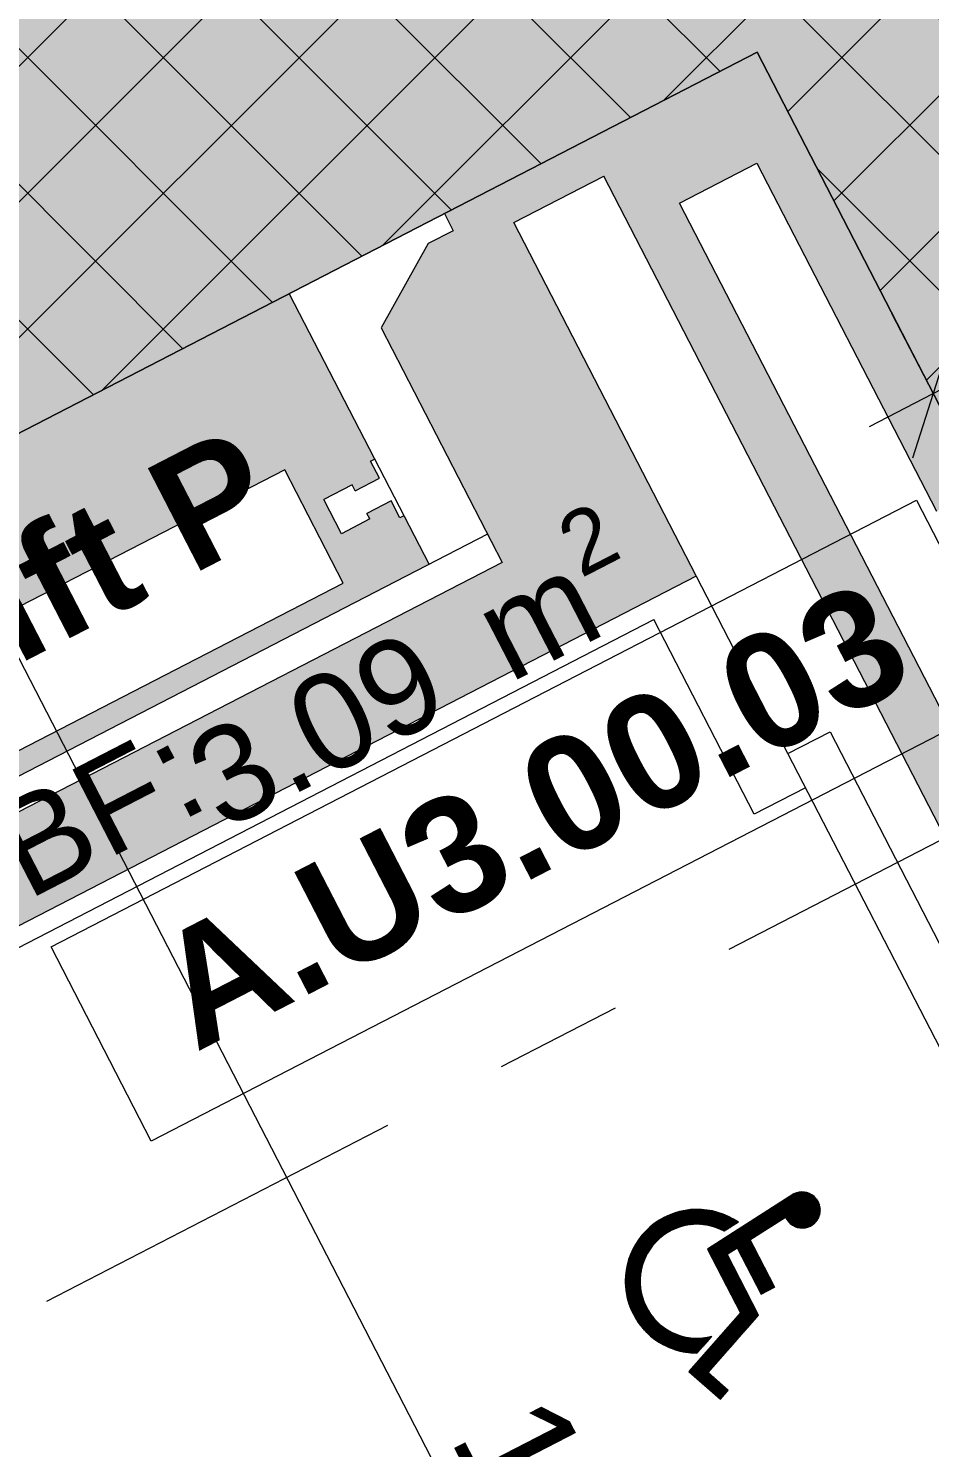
# Model space of a CAD drawing. Header units: metres. Extents: x 2688579.7 to 2688666, y 1281656.9 to 1281721.4.
# Drawn here: x 2688609.519 to 2688610.223, y 1281680.172 to 1281681.281 of the extents above; entities that cross this region are included whole.
import ezdxf

# ---------------------------------------------------------------- set-up
doc = ezdxf.new("R2010")
doc.units = ezdxf.units.M
doc.linetypes.add('Strichpunkt 6_2_2mm Schnitt', pattern=[0.5, 0.3, -0.1, 0, -0.1])
for name, color, linetype in [('00 11 Geometer', 7, 'Continuous'), ('00 73 Schnittlinien', 7, 'Continuous'), ('01 11 AW tragend', 7, 'Continuous'), ('03 13 Liftkabine', 7, 'Continuous'), ('07 12 Bemassung innen', 7, 'Continuous'), ('09 11 Raumdefinitionen.SIA 416', 7, 'Continuous')]:
    doc.layers.add(name, color=color, linetype=linetype)
doc.styles.add('ERSTELLTER_STIL_1', font='arial.ttf')
doc.styles.add('ERSTELLTER_STIL_3', font='')
doc.styles.get('ERSTELLTER_STIL_3').set_extended_font_data('Arial', bold=True)
doc.dimstyles.new('ERSTELLTER_STIL__2', dxfattribs={"dimtxt": 0.09, "dimasz": 0.07125, "dimexe": 0.18, "dimexo": 0.05, "dimgap": 0.09, "dimtad": 1, "dimzin": 0, "dimdsep": 46, "dimtxsty": 'ERSTELLTER_STIL_1', "dimblk": 'ARROWHEAD_6', "dimblk1": 'ARROWHEAD_6', "dimblk2": 'ARROWHEAD_6', "dimcen": 0.09, "dimclrd": 7, "dimclre": 7, "dimclrt": 7, "dimazin": 0, "dimtfac": 1, "dimtdec": 4, "dimtmove": 0, "dimatfit": 3, "dimfxl": 1, "dimtolj": 1, "dimtzin": 0, "dimarcsym": 0})
doc.dimstyles.new('ERSTELLTER_STIL__4', dxfattribs={"dimtxt": 0.09, "dimasz": 0.07125, "dimexe": 0.18, "dimexo": 0.05, "dimgap": 0.09, "dimtad": 1, "dimzin": 0, "dimdsep": 46, "dimtxsty": 'ERSTELLTER_STIL_1', "dimblk": 'ARROWHEAD_6', "dimblk1": 'ARROWHEAD_6', "dimblk2": 'ARROWHEAD_6', "dimcen": 0.09, "dimclrd": 7, "dimclre": 7, "dimclrt": 7, "dimazin": 0, "dimtfac": 1, "dimtdec": 4, "dimtmove": 2, "dimatfit": 3, "dimfxl": 1, "dimtolj": 1, "dimtzin": 0, "dimarcsym": 0})
pattern_1 = [(45, (-190.44832, -7.13899), (-0.053033009, 0.053033009), []), (135, (-190.44832, -7.13899), (0.053033009, 0.053033009), [])]

# ---------------------------------------------------------------- blocks, each defined once
blk = doc.blocks.new('*D360')
at = {"layer": '07 12 Bemassung innen', "color": 7, "linetype": 'Continuous', "lineweight": 5, "transparency": 16777216}
for p, q in [((217.03, 32.0896), (216.8924, 32.3561)), ((217.0925, 32.1218), (216.9675, 32.0573)), ((217.7638, 30.6677), (217.03, 32.0896)), ((217.8263, 30.7), (217.7013, 30.6355)), ((217.9243, 30.3567), (217.7638, 30.6677))]:
    blk.add_line(p, q, dxfattribs=at)
at = {"layer": '07 12 Bemassung innen', "color": 7, "linetype": 'Continuous', "lineweight": 18, "transparency": 16777216}
for p, q in [((216.9795, 32.1057), (217.0805, 32.0734)), ((217.7133, 30.6838), (217.8143, 30.6516))]:
    blk.add_line(p, q, dxfattribs=at)
at = {"layer": '07 12 Bemassung innen', "color": 7, "lineweight": 18, "transparency": 16777216, "insert": (217.4363, 31.3415), "char_height": 0.09, "attachment_point": 7, "rotation": 297.2973, "style": 'ERSTELLTER_STIL_1'}
blk.add_mtext('\\A1;{\\pql;\\fArial|b0|i0|c0|p38;1.60}', dxfattribs=at)
blk = doc.blocks.new('ARROWHEAD_6')
at = {"color": 0, "linetype": 'Continuous', "lineweight": 0}
for p, q in [((-0.5, -0.5), (0.5, 0.5)), ((0, 0), (-1, 0))]:
    blk.add_line(p, q, dxfattribs=at)
blk = doc.blocks.new('*D512')
at = {"layer": '07 12 Bemassung innen', "color": 7, "linetype": 'Continuous', "lineweight": 5, "transparency": 16777216}
for p, q in [((218.2217, 32.2878), (218.1573, 32.4128)), ((217.8163, 32.1577), (218.1895, 32.3503)), ((217.8485, 32.0952), (217.784, 32.2202)), ((217.7663, 32.1319), (217.8163, 32.1577))]:
    blk.add_line(p, q, dxfattribs=at)
at = {"layer": '07 12 Bemassung innen', "color": 7, "linetype": 'Continuous', "lineweight": 18, "transparency": 16777216}
for p, q in [((218.2056, 32.4008), (218.1734, 32.2998)), ((217.8324, 32.2082), (217.8001, 32.1072))]:
    blk.add_line(p, q, dxfattribs=at)
at = {"layer": '07 12 Bemassung innen', "color": 7, "lineweight": 18, "transparency": 16777216, "insert": (217.9339, 32.2387), "char_height": 0.09, "attachment_point": 7, "rotation": 27.2964, "style": 'ERSTELLTER_STIL_1'}
blk.add_mtext('\\A1;{\\pql;\\fArial|b0|i0|c0|p38;42}', dxfattribs=at)
blk = doc.blocks.new('A$C08e27e3d')
at = {"layer": '01 11 AW tragend', "linetype": 'Continuous', "lineweight": 0, "true_color": 0xffffff}
for points in [[(27.5993, 25.8133), (25.3777, 24.6668), (25.5153, 24.4002), (27.7369, 25.5467)], [(28.3374, 24.0561), (27.6036, 25.4779), (27.2304, 25.2853), (27.9641, 23.8635)]]:
    blk.add_hatch(color=7, dxfattribs=at).paths.add_polyline_path(points)
at = {"layer": '01 11 AW tragend', "linetype": 'Continuous', "lineweight": 5, "true_color": 0x4e4e4e}
h = blk.add_hatch(dxfattribs=at)
h.set_pattern_fill('BETON_0001', color=251, style=0, pattern_type=2)
h.set_pattern_definition(pattern_1)
h.paths.add_polyline_path([(27.5993, 25.8133), (25.3777, 24.6668), (25.5153, 24.4002), (27.7369, 25.5467)])
h = blk.add_hatch(dxfattribs=at)
h.set_pattern_fill('BETON_0001', color=251, style=0, pattern_type=2)
h.set_pattern_definition(pattern_1)
h.paths.add_polyline_path([(28.3374, 24.0561), (27.6036, 25.4779), (27.2304, 25.2853), (27.9641, 23.8635)])
at = {"layer": '03 13 Liftkabine', "linetype": 'Continuous', "lineweight": 0, "true_color": 0x6f6f6f}
h = blk.add_hatch(color=8, dxfattribs=at)
h.paths.add_polyline_path([(25.5153, 24.4002), (25.7596, 24.5263), (25.7665, 24.513), (25.786, 24.5231), (25.8607, 24.515), (25.944, 24.3537), (25.9554, 24.3315), (26.469, 24.5966), (26.4722, 24.5904), (26.501, 24.6053), (26.5245, 24.5597), (26.5334, 24.5643), (26.5099, 24.6098), (26.5387, 24.6247), (26.5355, 24.6309), (27.0311, 24.8867), (27.0196, 24.9088), (26.9365, 25.07), (26.9733, 25.1358), (26.9928, 25.1459), (26.9859, 25.1592), (27.2304, 25.2853), (27.406, 24.945), (27.3705, 24.9266), (27.2301, 25.1986), (27.1697, 25.1674), (27.7994, 23.9473), (27.7931, 23.944), (27.8495, 23.8347), (27.9517, 23.8875), (27.9641, 23.8635), (26.249, 22.9784), (26.2224, 23.0299), (26.258, 23.0483), (26.3246, 23.0827), (26.2682, 23.192), (26.262, 23.1888), (25.6461, 24.3822), (25.5857, 24.351), (25.7306, 24.0702), (25.695, 24.0519)])
h.paths.add_polyline_path([(25.6632, 24.4428), (25.8063, 24.1656), (26.3245, 23.1614), (27.7712, 23.908), (27.2858, 24.8486), (27.253, 24.9122), (27.1104, 25.1885), (27.0402, 25.1523), (27.1828, 24.8759), (25.8765, 24.2018), (25.7334, 24.4791)], flags=0)
h = blk.add_hatch(color=8, dxfattribs=at)
h.paths.add_polyline_path([(26.9739, 24.8851), (25.99, 24.3774), (25.9704, 24.4154), (25.9735, 24.417), (25.9666, 24.4303), (25.9856, 24.4401), (25.9879, 24.4357), (26.01, 24.4471), (25.9963, 24.4737), (25.9742, 24.4622), (25.9765, 24.4578), (25.9575, 24.448), (25.9506, 24.4613), (25.9475, 24.4597), (25.8808, 24.5889), (26.8647, 25.0966), (26.9314, 24.9674), (26.9283, 24.9658), (26.9351, 24.9525), (26.9161, 24.9427), (26.9138, 24.9472), (26.8917, 24.9357), (26.9054, 24.9091), (26.9276, 24.9206), (26.9253, 24.925), (26.9443, 24.9348), (26.9511, 24.9215), (26.9542, 24.9231)])
h.paths.add_polyline_path([(26.9068, 24.8705), (26.042, 24.4242), (25.9963, 24.5128), (26.8611, 24.9591)], flags=0)
at = {"layer": '00 11 Geometer', "color": 250, "linetype": 'Continuous', "lineweight": 13, "true_color": 0x3f3f3f}
blk.add_open_spline([(61.1024, 48.4842), (56.7735, 47.3408), (52.4636, 46.1654), (48.1347, 45.022), (44.678, 44.109), (41.2024, 43.228), (37.7457, 42.315), (37.7457, 42.315), (36.511, 46.2983), (35.8937, 48.29), (35.8937, 48.29), (32.7797, 46.7253), (31.2227, 45.943), (31.2227, 45.943), (21.4427, 43.8217), (16.5527, 42.761), (16.5527, 42.761), (7.358, 41.145), (2.7607, 40.337), (2.7607, 40.337), (2.8527, 38.8203), (2.8987, 38.062), (2.8987, 38.062), (4.8573, 28.42), (5.8367, 23.599), (5.8367, 23.599), (7.25, 21.697), (7.9567, 20.746), (7.9567, 20.746), (10.0487, 18.484), (11.0947, 17.353), (11.0947, 17.353), (13.3607, 15.2537), (14.4937, 14.204), (14.4937, 14.204), (16.143, 13), (16.9677, 12.398), (16.9677, 12.398), (20.3197, 9.7767), (21.9957, 8.466), (21.9957, 8.466), (24.6377, 6.944), (25.9587, 6.183), (25.9587, 6.183), (28.6093, 5.3337), (29.8403, 4.9574), (31.0712, 4.5812), (32.3963, 4.2851), (33.8154, 4.0693), (35.2346, 3.8534), (36.5267, 3.7447), (37.6917, 3.743), (38.8567, 3.7413), (39.7704, 3.7444), (40.433, 3.7523), (41.0955, 3.7601), (41.9579, 3.7965), (43.0202, 3.8615), (44.0825, 3.9265), (45.4172, 4.0562), (47.0242, 4.2505), (49.4347, 4.542), (51.8452, 4.8335), (54.2557, 5.125), (54.2557, 5.125), (66.345, 7.4217), (72.3897, 8.57), (72.3897, 8.57), (76.099, 9.5253), (77.9537, 10.003), (77.9537, 10.003), (81.433, 12.119), (83.1727, 13.177), (83.1727, 13.177), (79.772, 18.6823), (78.0717, 21.435), (77.2604, 22.7484), (76.449, 24.0617), (75.6377, 25.375), (75.6377, 25.375), (73.883, 28.157), (73.0057, 29.548), (71.2765, 32.2896), (69.5477, 35.0313), (67.8187, 37.773), (67.8187, 37.773), (61.1024, 48.4842), (61.1024, 48.4842)], degree=3, knots=[0, 0, 0, 0, 1, 1, 1, 2, 2, 2, 3, 3, 3, 4, 4, 4, 5, 5, 5, 6, 6, 6, 7, 7, 7, 8, 8, 8, 9, 9, 9, 10, 10, 10, 11, 11, 11, 12, 12, 12, 13, 13, 13, 14, 14, 14, 15, 15, 15, 16, 16, 16, 17, 17, 17, 18, 18, 18, 19, 19, 19, 20, 20, 20, 21, 21, 21, 22, 22, 22, 23, 23, 23, 24, 24, 24, 25, 25, 25, 26, 26, 26, 27, 27, 27, 28, 28, 28, 29, 29, 29, 29], dxfattribs=at)
at = {"layer": '00 73 Schnittlinien', "color": 7, "linetype": 'Strichpunkt 6_2_2mm Schnitt', "lineweight": 13}
blk.add_line((36.5389, 29.3994), (11.7005, 16.5813), dxfattribs=at)
at = {"layer": '01 11 AW tragend', "color": 7, "linetype": 'Continuous', "lineweight": 18, "flags": 128}
for points in [[(25.5153, 24.4002), (27.2304, 25.2853)], [(27.2304, 25.2853), (27.9641, 23.8635)]]:
    blk.add_lwpolyline(points, dxfattribs=at)
at = {"layer": '03 13 Liftkabine', "color": 7, "linetype": 'Continuous', "lineweight": 5}
for p, q in [((27.1697, 25.1674), (27.2301, 25.1986)), ((27.2301, 25.1986), (27.3705, 24.9266)), ((27.0402, 25.1523), (27.1104, 25.1885)), ((27.5295, 24.3763), (27.1104, 25.1885)), ((27.5677, 24.3961), (27.1697, 25.1674)), ((26.9859, 25.1592), (26.9928, 25.1459)), ((26.9928, 25.1459), (26.9733, 25.1358)), ((27.2544, 24.7373), (27.0402, 25.1523)), ((26.9733, 25.1358), (26.9365, 25.07)), ((26.8647, 25.0966), (26.9739, 24.8851)), ((26.9365, 25.07), (27.0311, 24.8867)), ((26.7016, 25.0125), (25.9374, 24.6181)), ((26.9283, 24.9658), (26.9314, 24.9674)), ((26.9351, 24.9525), (26.9283, 24.9658)), ((26.8611, 24.9591), (25.9963, 24.5128)), ((26.9068, 24.8705), (26.8611, 24.9591)), ((26.9138, 24.9472), (26.8917, 24.9357)), ((26.9161, 24.9427), (26.9138, 24.9472)), ((26.9161, 24.9427), (26.9351, 24.9525)), ((26.9054, 24.9091), (26.8917, 24.9357)), ((26.9443, 24.9348), (26.9253, 24.925)), ((26.9511, 24.9215), (26.9443, 24.9348)), ((26.9276, 24.9206), (26.9253, 24.925)), ((26.9542, 24.9231), (26.9511, 24.9215)), ((26.9276, 24.9206), (26.9054, 24.9091)), ((27.0196, 24.9088), (25.944, 24.3537)), ((27.0311, 24.8867), (25.9554, 24.3315)), ((27.1828, 24.8759), (25.8765, 24.2018)), ((26.042, 24.4242), (26.9068, 24.8705)), ((25.9234, 24.2091), (27.1497, 24.842)), ((27.2281, 24.69), (27.1497, 24.842)), ((27.2544, 24.7373), (27.2873, 24.7542)), ((27.2873, 24.7542), (27.5059, 24.3305)), ((27.473, 24.3136), (27.2544, 24.7373)), ((27.2681, 24.7106), (27.2281, 24.69)), ((27.259, 24.3931), (27.1915, 24.3501)), ((27.2527, 24.389), (27.2643, 24.3665)), ((27.253, 24.3892), (27.2647, 24.3665)), ((27.2533, 24.3894), (27.2652, 24.3665)), ((27.2536, 24.3896), (27.2656, 24.3665)), ((27.2539, 24.3898), (27.266, 24.3665)), ((27.2543, 24.39), (27.2664, 24.3665)), ((27.2546, 24.3902), (27.2668, 24.3665)), ((27.2549, 24.3905), (27.2672, 24.3666)), ((27.2552, 24.3907), (27.2676, 24.3666)), ((27.2555, 24.3909), (27.268, 24.3667)), ((27.2559, 24.3911), (27.2684, 24.3668)), ((27.2562, 24.3913), (27.2688, 24.3668)), ((27.2565, 24.3915), (27.2691, 24.3669)), ((27.2568, 24.3917), (27.2695, 24.367)), ((27.2571, 24.3919), (27.2699, 24.3671)), ((27.2574, 24.3921), (27.2702, 24.3673)), ((27.2578, 24.3923), (27.2706, 24.3674)), ((27.2581, 24.3925), (27.2709, 24.3675)), ((27.2584, 24.3927), (27.2713, 24.3677)), ((27.2587, 24.3929), (27.2716, 24.3678)), ((27.259, 24.3931), (27.272, 24.368)), ((27.2594, 24.3932), (27.2723, 24.3682)), ((27.2597, 24.3934), (27.2726, 24.3684)), ((27.26, 24.3936), (27.2729, 24.3686)), ((27.2604, 24.3937), (27.2733, 24.3688)), ((27.2608, 24.3938), (27.2736, 24.369)), ((27.2611, 24.394), (27.2739, 24.3692)), ((27.2615, 24.3941), (27.2742, 24.3694)), ((27.2618, 24.3942), (27.2745, 24.3697)), ((27.2622, 24.3943), (27.2748, 24.3699)), ((27.2626, 24.3944), (27.2751, 24.3702)), ((27.263, 24.3944), (27.2753, 24.3705)), ((27.2634, 24.3945), (27.2756, 24.3707)), ((27.2638, 24.3945), (27.2759, 24.371)), ((27.2642, 24.3946), (27.2762, 24.3713)), ((27.2646, 24.3946), (27.2764, 24.3716)), ((27.265, 24.3946), (27.2767, 24.372)), ((27.2654, 24.3947), (27.2769, 24.3723)), ((27.2658, 24.3947), (27.2772, 24.3726)), ((27.2662, 24.3946), (27.2774, 24.373)), ((27.2667, 24.3946), (27.2776, 24.3734)), ((27.2671, 24.3946), (27.2779, 24.3738)), ((27.2676, 24.3945), (27.2781, 24.3742)), ((27.268, 24.3944), (27.2783, 24.3746)), ((27.2685, 24.3943), (27.2785, 24.375)), ((27.269, 24.3942), (27.2787, 24.3755)), ((27.2695, 24.3941), (27.2788, 24.3759)), ((27.27, 24.3939), (27.279, 24.3765)), ((27.2705, 24.3937), (27.2792, 24.377)), ((27.271, 24.3935), (27.2793, 24.3775)), ((27.2716, 24.3933), (27.2794, 24.3781)), ((27.2722, 24.393), (27.2795, 24.3788)), ((27.2727, 24.3927), (27.2796, 24.3794)), ((27.2734, 24.3923), (27.2796, 24.3802)), ((27.274, 24.3918), (27.2796, 24.381)), ((27.2748, 24.3912), (27.2795, 24.3819)), ((27.2756, 24.3904), (27.2794, 24.3831)), ((27.2766, 24.3892), (27.279, 24.3846)), ((27.1647, 24.3779), (27.1702, 24.3674)), ((27.1651, 24.378), (27.1705, 24.3675)), ((27.1655, 24.3782), (27.1709, 24.3676)), ((27.1658, 24.3783), (27.1713, 24.3677)), ((27.1662, 24.3784), (27.1716, 24.3678)), ((27.1665, 24.3785), (27.172, 24.3679)), ((27.1669, 24.3786), (27.1724, 24.368)), ((27.1673, 24.3787), (27.1728, 24.3681)), ((27.1676, 24.3788), (27.1731, 24.3682)), ((27.168, 24.3789), (27.1735, 24.3683)), ((27.1684, 24.3791), (27.1739, 24.3684)), ((27.1687, 24.3792), (27.1743, 24.3684)), ((27.1691, 24.3793), (27.1746, 24.3685)), ((27.1695, 24.3793), (27.175, 24.3686)), ((27.1699, 24.3794), (27.1754, 24.3687)), ((27.1702, 24.3795), (27.1758, 24.3687)), ((27.1706, 24.3796), (27.1762, 24.3688)), ((27.171, 24.3797), (27.1766, 24.3689)), ((27.1714, 24.3798), (27.177, 24.3689)), ((27.1717, 24.3799), (27.1774, 24.369)), ((27.1721, 24.38), (27.1778, 24.369)), ((27.1725, 24.38), (27.1782, 24.3691)), ((27.1729, 24.3801), (27.1786, 24.3691)), ((27.1733, 24.3802), (27.179, 24.3692)), ((27.1737, 24.3803), (27.1794, 24.3692)), ((27.174, 24.3803), (27.1798, 24.3692)), ((27.1744, 24.3804), (27.1802, 24.3693)), ((27.1748, 24.3805), (27.1806, 24.3693)), ((27.1752, 24.3805), (27.181, 24.3693)), ((27.1756, 24.3806), (27.1814, 24.3694)), ((27.176, 24.3806), (27.1818, 24.3694)), ((27.1764, 24.3807), (27.1822, 24.3694)), ((27.1768, 24.3807), (27.1826, 24.3694)), ((27.1772, 24.3808), (27.1831, 24.3694)), ((27.1776, 24.3808), (27.1835, 24.3694)), ((27.178, 24.3809), (27.1839, 24.3694)), ((27.1784, 24.3809), (27.1843, 24.3694)), ((27.1788, 24.3809), (27.1848, 24.3694)), ((27.1792, 24.381), (27.1852, 24.3694)), ((27.1796, 24.381), (27.1856, 24.3693)), ((27.18, 24.381), (27.186, 24.3693)), ((27.1804, 24.381), (27.1865, 24.3693)), ((27.1808, 24.3811), (27.1869, 24.3693)), ((27.1812, 24.3811), (27.1874, 24.3692)), ((27.1817, 24.3811), (27.1878, 24.3692)), ((27.1821, 24.3811), (27.1883, 24.3691)), ((27.1825, 24.3811), (27.1887, 24.3691)), ((27.1829, 24.3811), (27.1892, 24.369)), ((27.1833, 24.3811), (27.1896, 24.369)), ((27.1838, 24.3811), (27.1901, 24.3689)), ((27.1842, 24.3811), (27.1905, 24.3688)), ((27.1846, 24.3811), (27.191, 24.3688)), ((27.185, 24.3811), (27.1914, 24.3687)), ((27.1855, 24.3811), (27.1919, 24.3686)), ((27.1859, 24.3811), (27.1924, 24.3685)), ((27.1863, 24.3811), (27.1929, 24.3684)), ((27.1868, 24.381), (27.1933, 24.3683)), ((27.1872, 24.381), (27.1938, 24.3682)), ((27.1876, 24.381), (27.1943, 24.3681)), ((27.1881, 24.3809), (27.1948, 24.3679)), ((27.1885, 24.3809), (27.1953, 24.3678)), ((27.189, 24.3809), (27.1958, 24.3677)), ((27.1894, 24.3808), (27.1963, 24.3675)), ((27.1898, 24.3808), (27.1968, 24.3674)), ((27.1903, 24.3807), (27.1973, 24.3672)), ((27.1907, 24.3807), (27.1978, 24.367)), ((27.1912, 24.3806), (27.1983, 24.3669)), ((27.1917, 24.3805), (27.1988, 24.3667)), ((27.1921, 24.3805), (27.1993, 24.3665)), ((27.1926, 24.3804), (27.1999, 24.3663)), ((27.193, 24.3803), (27.2004, 24.366)), ((27.1935, 24.3802), (27.2009, 24.3658)), ((27.194, 24.3801), (27.2015, 24.3656)), ((27.1944, 24.3801), (27.202, 24.3653)), ((27.1949, 24.38), (27.2026, 24.3651)), ((27.1954, 24.3799), (27.2031, 24.3648)), ((27.1959, 24.3798), (27.2037, 24.3645)), ((27.1963, 24.3796), (27.2043, 24.3642)), ((27.1968, 24.3795), (27.2048, 24.3641)), ((27.1973, 24.3794), (27.2051, 24.3643)), ((27.1978, 24.3793), (27.2054, 24.3645)), ((27.1983, 24.3792), (27.2057, 24.3647)), ((27.1988, 24.379), (27.206, 24.3649)), ((27.1993, 24.3789), (27.2063, 24.3651)), ((27.1998, 24.3787), (27.2067, 24.3653)), ((27.2003, 24.3786), (27.207, 24.3655)), ((27.2008, 24.3784), (27.2073, 24.3657)), ((27.2013, 24.3783), (27.2076, 24.3659)), ((27.2018, 24.3781), (27.2079, 24.3661)), ((27.2023, 24.3779), (27.2083, 24.3663)), ((27.2352, 24.3779), (27.2406, 24.3675)), ((27.2355, 24.3781), (27.2409, 24.3677)), ((27.2358, 24.3783), (27.2412, 24.3679)), ((27.2362, 24.3785), (27.2416, 24.3681)), ((27.2365, 24.3787), (27.2419, 24.3683)), ((27.2368, 24.3789), (27.2422, 24.3685)), ((27.2371, 24.3791), (27.2425, 24.3687)), ((27.2374, 24.3793), (27.2428, 24.3689)), ((27.2377, 24.3795), (27.2431, 24.3691)), ((27.2381, 24.3797), (27.2435, 24.3693)), ((27.2384, 24.3799), (27.2438, 24.3695)), ((27.2387, 24.3801), (27.2441, 24.3697)), ((27.239, 24.3803), (27.2444, 24.3699)), ((27.2393, 24.3805), (27.2447, 24.3701)), ((27.2397, 24.3807), (27.245, 24.3703)), ((27.24, 24.3809), (27.2454, 24.3705)), ((27.2403, 24.3812), (27.2457, 24.3707)), ((27.2406, 24.3814), (27.246, 24.3709)), ((27.2409, 24.3816), (27.2463, 24.3711)), ((27.2412, 24.3818), (27.2466, 24.3713)), ((27.2416, 24.382), (27.247, 24.3715)), ((27.2419, 24.3822), (27.2473, 24.3717)), ((27.2422, 24.3824), (27.2476, 24.3719)), ((27.2425, 24.3826), (27.2479, 24.3721)), ((27.2428, 24.3828), (27.2482, 24.3723)), ((27.2431, 24.383), (27.2485, 24.3725)), ((27.2435, 24.3832), (27.2489, 24.3727)), ((27.2438, 24.3834), (27.2492, 24.3729)), ((27.2441, 24.3836), (27.2495, 24.3731)), ((27.2444, 24.3838), (27.2498, 24.3733)), ((27.2447, 24.384), (27.2501, 24.3735)), ((27.2451, 24.3842), (27.2504, 24.3737)), ((27.2454, 24.3844), (27.2508, 24.3739)), ((27.2457, 24.3846), (27.2511, 24.3741)), ((27.246, 24.3848), (27.2514, 24.3743)), ((27.2463, 24.385), (27.2517, 24.3745)), ((27.2466, 24.3852), (27.252, 24.3747)), ((27.247, 24.3854), (27.2524, 24.3749)), ((27.2473, 24.3856), (27.2543, 24.372)), ((27.2476, 24.3858), (27.2553, 24.3708)), ((27.2479, 24.386), (27.2562, 24.37)), ((27.2482, 24.3862), (27.2569, 24.3694)), ((27.2485, 24.3864), (27.2576, 24.3689)), ((27.2489, 24.3866), (27.2582, 24.3685)), ((27.2492, 24.3868), (27.2588, 24.3681)), ((27.2495, 24.387), (27.2594, 24.3679)), ((27.2498, 24.3872), (27.2599, 24.3676)), ((27.2501, 24.3874), (27.2605, 24.3674)), ((27.2505, 24.3876), (27.261, 24.3672)), ((27.2508, 24.3878), (27.2615, 24.367)), ((27.2511, 24.388), (27.262, 24.3669)), ((27.2514, 24.3882), (27.2625, 24.3668)), ((27.2517, 24.3884), (27.2629, 24.3667)), ((27.252, 24.3886), (27.2634, 24.3666)), ((27.2524, 24.3888), (27.2639, 24.3665)), ((27.146, 24.3668), (27.1516, 24.356)), ((27.1463, 24.367), (27.1519, 24.3563)), ((27.1466, 24.3673), (27.1521, 24.3565)), ((27.1469, 24.3676), (27.1524, 24.3568)), ((27.1472, 24.3678), (27.1527, 24.3571)), ((27.1475, 24.3681), (27.153, 24.3573)), ((27.1478, 24.3683), (27.1533, 24.3576)), ((27.1481, 24.3685), (27.1536, 24.3579)), ((27.1483, 24.3688), (27.1538, 24.3581)), ((27.1486, 24.369), (27.1541, 24.3584)), ((27.1489, 24.3693), (27.1544, 24.3586)), ((27.1492, 24.3695), (27.1547, 24.3589)), ((27.1496, 24.3697), (27.155, 24.3591)), ((27.1499, 24.3699), (27.1553, 24.3594)), ((27.1502, 24.3702), (27.1556, 24.3596)), ((27.1505, 24.3704), (27.1559, 24.3599)), ((27.1508, 24.3706), (27.1562, 24.3601)), ((27.1511, 24.3708), (27.1565, 24.3603)), ((27.1514, 24.3711), (27.1568, 24.3606)), ((27.1517, 24.3713), (27.1571, 24.3608)), ((27.152, 24.3715), (27.1574, 24.361)), ((27.1523, 24.3717), (27.1577, 24.3612)), ((27.1526, 24.3719), (27.158, 24.3614)), ((27.153, 24.3721), (27.1584, 24.3617)), ((27.1533, 24.3723), (27.1587, 24.3619)), ((27.1536, 24.3725), (27.159, 24.3621)), ((27.1539, 24.3727), (27.1593, 24.3623)), ((27.1542, 24.3729), (27.1596, 24.3625)), ((27.1546, 24.3731), (27.1599, 24.3627)), ((27.1549, 24.3733), (27.1603, 24.3629)), ((27.1552, 24.3735), (27.1606, 24.3631)), ((27.1555, 24.3737), (27.1609, 24.3633)), ((27.1559, 24.3739), (27.1612, 24.3635)), ((27.1562, 24.374), (27.1615, 24.3636)), ((27.1565, 24.3742), (27.1619, 24.3638)), ((27.1568, 24.3744), (27.1622, 24.364)), ((27.1572, 24.3746), (27.1625, 24.3642)), ((27.1575, 24.3748), (27.1629, 24.3644)), ((27.1578, 24.3749), (27.1632, 24.3645)), ((27.1582, 24.3751), (27.1635, 24.3647)), ((27.1585, 24.3753), (27.1639, 24.3649)), ((27.1588, 24.3754), (27.1642, 24.365)), ((27.1592, 24.3756), (27.1645, 24.3652)), ((27.1595, 24.3758), (27.1649, 24.3653)), ((27.1599, 24.3759), (27.1652, 24.3655)), ((27.1602, 24.3761), (27.1656, 24.3657)), ((27.1605, 24.3762), (27.1659, 24.3658)), ((27.1609, 24.3764), (27.1663, 24.366)), ((27.1612, 24.3765), (27.1666, 24.3661)), ((27.1616, 24.3767), (27.167, 24.3662)), ((27.1619, 24.3768), (27.1673, 24.3664)), ((27.1623, 24.377), (27.1677, 24.3665)), ((27.1626, 24.3771), (27.168, 24.3666)), ((27.163, 24.3772), (27.1684, 24.3668)), ((27.1633, 24.3774), (27.1687, 24.3669)), ((27.1637, 24.3775), (27.1691, 24.367)), ((27.164, 24.3776), (27.1694, 24.3671)), ((27.1644, 24.3778), (27.1698, 24.3673)), ((27.2028, 24.3777), (27.2086, 24.3665)), ((27.2033, 24.3775), (27.2089, 24.3667)), ((27.2039, 24.3773), (27.2092, 24.367)), ((27.2044, 24.3771), (27.2095, 24.3672)), ((27.2157, 24.371), (27.2046, 24.364)), ((27.2049, 24.3769), (27.2099, 24.3674)), ((27.2055, 24.3767), (27.2102, 24.3676)), ((27.206, 24.3764), (27.2105, 24.3678)), ((27.2066, 24.3762), (27.2108, 24.368)), ((27.2071, 24.3759), (27.2111, 24.3682)), ((27.2077, 24.3757), (27.2114, 24.3684)), ((27.2082, 24.3754), (27.2118, 24.3686)), ((27.2088, 24.3751), (27.2121, 24.3688)), ((27.2094, 24.3748), (27.2124, 24.369)), ((27.2099, 24.3745), (27.2127, 24.3692)), ((27.2105, 24.3742), (27.213, 24.3694)), ((27.2111, 24.3739), (27.2134, 24.3696)), ((27.2117, 24.3735), (27.2137, 24.3698)), ((27.2123, 24.3732), (27.214, 24.37)), ((27.2129, 24.3728), (27.2143, 24.3702)), ((27.2136, 24.3724), (27.2146, 24.3704)), ((27.2142, 24.372), (27.2149, 24.3706)), ((27.2148, 24.3716), (27.2153, 24.3708)), ((27.2155, 24.3712), (27.2156, 24.371)), ((27.2177, 24.3668), (27.2422, 24.3194)), ((27.2181, 24.367), (27.2425, 24.3196)), ((27.2184, 24.3672), (27.2429, 24.3197)), ((27.2187, 24.3674), (27.2432, 24.3199)), ((27.219, 24.3676), (27.2435, 24.3201)), ((27.2193, 24.3678), (27.2439, 24.3203)), ((27.2196, 24.368), (27.225, 24.3575)), ((27.22, 24.3682), (27.2254, 24.3577)), ((27.2203, 24.3684), (27.2257, 24.3579)), ((27.2206, 24.3686), (27.226, 24.3581)), ((27.2209, 24.3688), (27.2263, 24.3583)), ((27.2212, 24.369), (27.2266, 24.3586)), ((27.2215, 24.3692), (27.2269, 24.3588)), ((27.2219, 24.3694), (27.2273, 24.359)), ((27.2222, 24.3696), (27.2276, 24.3592)), ((27.2225, 24.3698), (27.2279, 24.3594)), ((27.2228, 24.37), (27.2282, 24.3596)), ((27.2231, 24.3702), (27.2285, 24.3598)), ((27.2235, 24.3704), (27.2289, 24.36)), ((27.2238, 24.3706), (27.2292, 24.3602)), ((27.2241, 24.3708), (27.2295, 24.3604)), ((27.2244, 24.371), (27.2298, 24.3606)), ((27.2247, 24.3573), (27.2525, 24.3751)), ((27.2247, 24.3712), (27.2301, 24.3608)), ((27.225, 24.3714), (27.2304, 24.361)), ((27.2254, 24.3716), (27.2308, 24.3612)), ((27.2257, 24.3719), (27.2311, 24.3614)), ((27.226, 24.3721), (27.2314, 24.3616)), ((27.2263, 24.3723), (27.2317, 24.3618)), ((27.2266, 24.3725), (27.232, 24.362)), ((27.2269, 24.3727), (27.2323, 24.3622)), ((27.2273, 24.3729), (27.2327, 24.3624)), ((27.2276, 24.3731), (27.233, 24.3626)), ((27.2279, 24.3733), (27.2333, 24.3628)), ((27.2282, 24.3735), (27.2336, 24.363)), ((27.2285, 24.3737), (27.2339, 24.3632)), ((27.2289, 24.3739), (27.2343, 24.3634)), ((27.2292, 24.3741), (27.2346, 24.3636)), ((27.2295, 24.3743), (27.2349, 24.3638)), ((27.2298, 24.3745), (27.2352, 24.364)), ((27.2301, 24.3747), (27.2355, 24.3642)), ((27.2304, 24.3749), (27.2358, 24.3644)), ((27.2308, 24.3751), (27.2362, 24.3646)), ((27.2311, 24.3753), (27.2365, 24.3648)), ((27.2314, 24.3755), (27.2368, 24.365)), ((27.2317, 24.3757), (27.2371, 24.3652)), ((27.232, 24.3759), (27.2374, 24.3654)), ((27.2323, 24.3761), (27.2377, 24.3656)), ((27.2327, 24.3763), (27.2381, 24.3658)), ((27.233, 24.3765), (27.2384, 24.366)), ((27.2333, 24.3767), (27.2387, 24.3662)), ((27.2336, 24.3769), (27.239, 24.3664)), ((27.2339, 24.3771), (27.2393, 24.3666)), ((27.2343, 24.3773), (27.2396, 24.3669)), ((27.2346, 24.3775), (27.24, 24.3671)), ((27.2349, 24.3777), (27.2403, 24.3673)), ((27.1365, 24.3558), (27.1429, 24.3433)), ((27.1367, 24.3561), (27.1431, 24.3438)), ((27.137, 24.3565), (27.1433, 24.3442)), ((27.1372, 24.3568), (27.1435, 24.3446)), ((27.1375, 24.3572), (27.1437, 24.345)), ((27.1377, 24.3575), (27.1439, 24.3454)), ((27.1379, 24.3579), (27.1442, 24.3458)), ((27.1382, 24.3582), (27.1444, 24.3462)), ((27.1384, 24.3585), (27.1446, 24.3466)), ((27.1387, 24.3589), (27.1448, 24.347)), ((27.1389, 24.3592), (27.145, 24.3474)), ((27.1392, 24.3595), (27.1453, 24.3478)), ((27.1395, 24.3598), (27.1455, 24.3482)), ((27.1397, 24.3602), (27.1457, 24.3485)), ((27.14, 24.3605), (27.146, 24.3489)), ((27.1402, 24.3608), (27.1462, 24.3493)), ((27.1405, 24.3611), (27.1464, 24.3496)), ((27.1408, 24.3614), (27.1467, 24.35)), ((27.141, 24.3617), (27.1469, 24.3503)), ((27.1413, 24.362), (27.1471, 24.3507)), ((27.1415, 24.3623), (27.1474, 24.351)), ((27.1418, 24.3626), (27.1476, 24.3513)), ((27.1421, 24.3629), (27.1479, 24.3517)), ((27.1424, 24.3632), (27.1481, 24.352)), ((27.1426, 24.3635), (27.1484, 24.3523)), ((27.1429, 24.3638), (27.1486, 24.3527)), ((27.1432, 24.3641), (27.1489, 24.353)), ((27.1435, 24.3644), (27.1492, 24.3533)), ((27.1437, 24.3646), (27.1494, 24.3536)), ((27.144, 24.3649), (27.1497, 24.3539)), ((27.1443, 24.3652), (27.15, 24.3542)), ((27.1446, 24.3655), (27.1502, 24.3545)), ((27.1449, 24.3657), (27.1505, 24.3548)), ((27.1451, 24.366), (27.1508, 24.3551)), ((27.1454, 24.3663), (27.151, 24.3554)), ((27.1457, 24.3665), (27.1513, 24.3557)), ((27.2003, 24.3557), (27.2304, 24.2972)), ((27.2006, 24.3559), (27.2307, 24.2975)), ((27.2009, 24.3561), (27.231, 24.2978)), ((27.2012, 24.3563), (27.2312, 24.2981)), ((27.2015, 24.3565), (27.2069, 24.346)), ((27.2019, 24.3567), (27.2072, 24.3462)), ((27.2022, 24.3569), (27.2076, 24.3465)), ((27.2025, 24.3571), (27.2079, 24.3467)), ((27.2028, 24.3573), (27.2082, 24.3469)), ((27.2031, 24.3575), (27.2085, 24.3471)), ((27.2034, 24.3577), (27.2088, 24.3473)), ((27.2038, 24.3579), (27.2091, 24.3475)), ((27.2041, 24.3581), (27.2095, 24.3477)), ((27.2044, 24.3583), (27.2098, 24.3479)), ((27.2047, 24.3585), (27.2101, 24.3481)), ((27.205, 24.3587), (27.2104, 24.3483)), ((27.2053, 24.3589), (27.2107, 24.3485)), ((27.2057, 24.3591), (27.2111, 24.3487)), ((27.206, 24.3593), (27.2114, 24.3489)), ((27.2063, 24.3595), (27.2117, 24.3491)), ((27.2066, 24.3597), (27.212, 24.3493)), ((27.2069, 24.3599), (27.2123, 24.3495)), ((27.2073, 24.3601), (27.2126, 24.3497)), ((27.2076, 24.3603), (27.213, 24.3499)), ((27.2079, 24.3605), (27.2133, 24.3501)), ((27.2082, 24.3607), (27.2136, 24.3503)), ((27.2085, 24.3609), (27.2139, 24.3505)), ((27.2088, 24.3611), (27.2142, 24.3507)), ((27.2092, 24.3613), (27.2145, 24.3509)), ((27.2095, 24.3615), (27.2335, 24.3149)), ((27.2098, 24.3617), (27.2339, 24.3151)), ((27.2101, 24.3619), (27.2342, 24.3153)), ((27.2104, 24.3621), (27.2345, 24.3154)), ((27.2107, 24.3624), (27.2349, 24.3156)), ((27.2111, 24.3626), (27.2352, 24.3158)), ((27.2114, 24.3628), (27.2355, 24.316)), ((27.2117, 24.363), (27.2359, 24.3161)), ((27.212, 24.3632), (27.2362, 24.3163)), ((27.2123, 24.3634), (27.2365, 24.3165)), ((27.2127, 24.3636), (27.2369, 24.3167)), ((27.213, 24.3638), (27.2372, 24.3168)), ((27.2133, 24.364), (27.2375, 24.317)), ((27.2136, 24.3642), (27.2379, 24.3172)), ((27.2139, 24.3644), (27.2382, 24.3173)), ((27.2142, 24.3646), (27.2385, 24.3175)), ((27.2146, 24.3648), (27.2389, 24.3177)), ((27.2149, 24.365), (27.2392, 24.3179)), ((27.2152, 24.3652), (27.2395, 24.318)), ((27.2155, 24.3654), (27.2399, 24.3182)), ((27.2158, 24.3656), (27.2402, 24.3184)), ((27.2161, 24.3658), (27.2405, 24.3185)), ((27.2165, 24.366), (27.2409, 24.3187)), ((27.2168, 24.3662), (27.2412, 24.3189)), ((27.2171, 24.3664), (27.2415, 24.3191)), ((27.2174, 24.3666), (27.2419, 24.3192)), ((27.2439, 24.3203), (27.2247, 24.3573)), ((27.1308, 24.3446), (27.1391, 24.3287)), ((27.131, 24.3451), (27.1391, 24.3294)), ((27.1312, 24.3456), (27.1392, 24.3301)), ((27.1314, 24.346), (27.1393, 24.3307)), ((27.1316, 24.3465), (27.1394, 24.3314)), ((27.1318, 24.3469), (27.1395, 24.332)), ((27.132, 24.3474), (27.1396, 24.3326)), ((27.1322, 24.3478), (27.1397, 24.3332)), ((27.1324, 24.3483), (27.1398, 24.3338)), ((27.1326, 24.3487), (27.1399, 24.3344)), ((27.1328, 24.3491), (27.1401, 24.3349)), ((27.133, 24.3495), (27.1402, 24.3355)), ((27.1332, 24.35), (27.1403, 24.3361)), ((27.1334, 24.3504), (27.1405, 24.3366)), ((27.1336, 24.3508), (27.1406, 24.3371)), ((27.1338, 24.3512), (27.1408, 24.3376)), ((27.134, 24.3516), (27.1409, 24.3382)), ((27.1342, 24.352), (27.1411, 24.3387)), ((27.1344, 24.3524), (27.1413, 24.3392)), ((27.1347, 24.3528), (27.1414, 24.3397)), ((27.1349, 24.3532), (27.1416, 24.3401)), ((27.1351, 24.3535), (27.1418, 24.3406)), ((27.1353, 24.3539), (27.142, 24.3411)), ((27.1356, 24.3543), (27.1422, 24.3415)), ((27.1358, 24.3547), (27.1423, 24.342)), ((27.136, 24.355), (27.1425, 24.3424)), ((27.1363, 24.3554), (27.1427, 24.3429)), ((27.1915, 24.3501), (27.2173, 24.3001)), ((27.1917, 24.3502), (27.2232, 24.2891)), ((27.192, 24.3504), (27.2235, 24.2894)), ((27.1923, 24.3506), (27.2238, 24.2897)), ((27.1926, 24.3508), (27.224, 24.29)), ((27.193, 24.351), (27.2243, 24.2903)), ((27.1933, 24.3512), (27.2246, 24.2906)), ((27.1936, 24.3514), (27.2248, 24.2909)), ((27.1939, 24.3516), (27.2251, 24.2912)), ((27.1942, 24.3518), (27.2254, 24.2915)), ((27.1945, 24.352), (27.2256, 24.2918)), ((27.1949, 24.3522), (27.2259, 24.2921)), ((27.1952, 24.3524), (27.2262, 24.2924)), ((27.1955, 24.3526), (27.2264, 24.2927)), ((27.1958, 24.3528), (27.2267, 24.293)), ((27.1961, 24.3531), (27.227, 24.2933)), ((27.1965, 24.3533), (27.2272, 24.2936)), ((27.1968, 24.3535), (27.2275, 24.2939)), ((27.1971, 24.3537), (27.2278, 24.2942)), ((27.1974, 24.3539), (27.228, 24.2945)), ((27.1977, 24.3541), (27.2283, 24.2948)), ((27.198, 24.3543), (27.2286, 24.2951)), ((27.1984, 24.3545), (27.2288, 24.2954)), ((27.1987, 24.3547), (27.2291, 24.2957)), ((27.199, 24.3549), (27.2294, 24.296)), ((27.1993, 24.3551), (27.2296, 24.2963)), ((27.1996, 24.3553), (27.2299, 24.2966)), ((27.1999, 24.3555), (27.2302, 24.2969)), ((27.2069, 24.346), (27.2148, 24.3511)), ((27.2314, 24.2984), (27.2069, 24.346)), ((27.2148, 24.3511), (27.2335, 24.3149)), ((27.128, 24.3338), (27.1586, 24.2744)), ((27.1281, 24.3344), (27.1592, 24.2742)), ((27.1282, 24.3351), (27.1425, 24.3073)), ((27.1283, 24.3357), (27.1413, 24.3105)), ((27.1284, 24.3362), (27.1406, 24.3126)), ((27.1286, 24.3368), (27.1402, 24.3143)), ((27.1287, 24.3374), (27.1399, 24.3157)), ((27.1288, 24.338), (27.1396, 24.317)), ((27.1289, 24.3385), (27.1394, 24.3182)), ((27.1291, 24.3391), (27.1393, 24.3194)), ((27.1292, 24.3396), (27.1391, 24.3204)), ((27.1294, 24.3401), (27.139, 24.3214)), ((27.1295, 24.3407), (27.139, 24.3223)), ((27.1297, 24.3412), (27.1389, 24.3232)), ((27.1298, 24.3417), (27.1389, 24.3241)), ((27.13, 24.3422), (27.1389, 24.3249)), ((27.1302, 24.3427), (27.1389, 24.3257)), ((27.1303, 24.3432), (27.1389, 24.3265)), ((27.1305, 24.3437), (27.139, 24.3273)), ((27.1307, 24.3442), (27.139, 24.328)), ((27.1273, 24.3277), (27.1533, 24.2775)), ((27.1273, 24.327), (27.1526, 24.2779)), ((27.1273, 24.3262), (27.152, 24.2783)), ((27.1273, 24.3254), (27.1513, 24.2787)), ((27.1273, 24.3246), (27.1507, 24.2792)), ((27.1273, 24.3237), (27.15, 24.2797)), ((27.1273, 24.3229), (27.1493, 24.2802)), ((27.1274, 24.3292), (27.1545, 24.2767)), ((27.1274, 24.3285), (27.1539, 24.2771)), ((27.1275, 24.3299), (27.1551, 24.2763)), ((27.1276, 24.3312), (27.1563, 24.2756)), ((27.1276, 24.3306), (27.1557, 24.276)), ((27.1277, 24.3319), (27.1569, 24.2753)), ((27.1278, 24.3326), (27.1575, 24.275)), ((27.1279, 24.3332), (27.1581, 24.2747)), ((27.1273, 24.322), (27.1486, 24.2808)), ((27.1274, 24.3211), (27.1479, 24.2814)), ((27.1275, 24.3201), (27.1471, 24.282)), ((27.1276, 24.3191), (27.1464, 24.2826)), ((27.1277, 24.3181), (27.1456, 24.2833)), ((27.1278, 24.317), (27.1448, 24.2841)), ((27.128, 24.3158), (27.1439, 24.2849)), ((27.1282, 24.3146), (27.1431, 24.2858)), ((27.1285, 24.3132), (27.1421, 24.2868)), ((27.1288, 24.3118), (27.1411, 24.2879)), ((27.2335, 24.3149), (27.2439, 24.3203)), ((27.1292, 24.3101), (27.1401, 24.2892)), ((27.1298, 24.3083), (27.1388, 24.2907)), ((27.1305, 24.306), (27.1374, 24.2927)), ((27.1319, 24.3025), (27.1354, 24.2958)), ((27.1454, 24.3017), (27.1598, 24.2739)), ((27.1473, 24.2988), (27.1603, 24.2736)), ((27.1486, 24.2971), (27.1609, 24.2734)), ((27.1498, 24.2957), (27.1614, 24.2732)), ((27.1508, 24.2946), (27.1619, 24.2729)), ((27.1517, 24.2937), (27.1625, 24.2727)), ((27.1525, 24.2928), (27.163, 24.2725)), ((27.1534, 24.292), (27.1635, 24.2723)), ((27.1541, 24.2913), (27.1641, 24.2721)), ((27.1549, 24.2907), (27.1646, 24.2719)), ((27.1556, 24.2901), (27.1651, 24.2717)), ((27.1563, 24.2895), (27.1656, 24.2716)), ((27.2173, 24.3001), (27.177, 24.2544)), ((27.192, 24.2537), (27.2314, 24.2984)), ((27.2076, 24.2891), (27.2134, 24.2779)), ((27.2079, 24.2894), (27.2137, 24.2782)), ((27.2081, 24.2897), (27.2139, 24.2785)), ((27.2084, 24.29), (27.2142, 24.2788)), ((27.2087, 24.2903), (27.2145, 24.2791)), ((27.2089, 24.2906), (27.2147, 24.2794)), ((27.2092, 24.2909), (27.215, 24.2797)), ((27.2095, 24.2912), (27.2153, 24.28)), ((27.2097, 24.2915), (27.2155, 24.2803)), ((27.21, 24.2918), (27.2158, 24.2806)), ((27.2103, 24.2921), (27.216, 24.2809)), ((27.2105, 24.2924), (27.2163, 24.2812)), ((27.2108, 24.2927), (27.2166, 24.2815)), ((27.2111, 24.293), (27.2168, 24.2818)), ((27.2113, 24.2933), (27.2171, 24.2821)), ((27.2116, 24.2936), (27.2174, 24.2824)), ((27.2119, 24.2939), (27.2176, 24.2827)), ((27.2121, 24.2942), (27.2179, 24.283)), ((27.2124, 24.2945), (27.2182, 24.2833)), ((27.2127, 24.2948), (27.2184, 24.2836)), ((27.2129, 24.2951), (27.2187, 24.2839)), ((27.2132, 24.2955), (27.219, 24.2842)), ((27.2135, 24.2958), (27.2192, 24.2845)), ((27.2137, 24.2961), (27.2195, 24.2848)), ((27.214, 24.2964), (27.2198, 24.2852)), ((27.2143, 24.2967), (27.22, 24.2855)), ((27.2145, 24.297), (27.2203, 24.2858)), ((27.2148, 24.2973), (27.2206, 24.2861)), ((27.2151, 24.2976), (27.2208, 24.2864)), ((27.2153, 24.2979), (27.2211, 24.2867)), ((27.2156, 24.2982), (27.2214, 24.287)), ((27.2159, 24.2985), (27.2216, 24.2873)), ((27.2161, 24.2988), (27.2219, 24.2876)), ((27.2164, 24.2991), (27.2222, 24.2879)), ((27.2167, 24.2994), (27.2224, 24.2882)), ((27.2169, 24.2997), (27.2227, 24.2885)), ((27.2172, 24.3), (27.223, 24.2888)), ((27.157, 24.289), (27.1661, 24.2714)), ((27.1577, 24.2885), (27.1666, 24.2712)), ((27.1584, 24.2881), (27.1671, 24.2711)), ((27.159, 24.2876), (27.1676, 24.2709)), ((27.1596, 24.2872), (27.1681, 24.2708)), ((27.1603, 24.2868), (27.1686, 24.2706)), ((27.1609, 24.2865), (27.1691, 24.2705)), ((27.1615, 24.2861), (27.1696, 24.2704)), ((27.1621, 24.2858), (27.1701, 24.2703)), ((27.1626, 24.2855), (27.1706, 24.2702)), ((27.1632, 24.2852), (27.171, 24.27)), ((27.1638, 24.2849), (27.1715, 24.2699)), ((27.1643, 24.2846), (27.172, 24.2698)), ((27.1649, 24.2844), (27.1725, 24.2697)), ((27.1655, 24.2841), (27.1729, 24.2696)), ((27.166, 24.2839), (27.1734, 24.2696)), ((27.1665, 24.2837), (27.1739, 24.2695)), ((27.1671, 24.2834), (27.1743, 24.2694)), ((27.1676, 24.2832), (27.1748, 24.2693)), ((27.1681, 24.283), (27.1752, 24.2693)), ((27.1686, 24.2829), (27.1757, 24.2692)), ((27.1691, 24.2827), (27.1761, 24.2691)), ((27.1697, 24.2825), (27.1766, 24.2691)), ((27.1702, 24.2823), (27.177, 24.269)), ((27.1707, 24.2822), (27.1775, 24.269)), ((27.1712, 24.282), (27.1779, 24.2689)), ((27.1717, 24.2819), (27.1784, 24.2689)), ((27.1721, 24.2818), (27.1788, 24.2688)), ((27.1726, 24.2817), (27.1793, 24.2688)), ((27.1731, 24.2815), (27.1797, 24.2688)), ((27.1736, 24.2814), (27.1801, 24.2687)), ((27.1741, 24.2813), (27.1806, 24.2687)), ((27.1745, 24.2812), (27.181, 24.2687)), ((27.175, 24.2811), (27.1814, 24.2687)), ((27.1755, 24.281), (27.1819, 24.2687)), ((27.1759, 24.281), (27.1823, 24.2687)), ((27.1764, 24.2809), (27.1827, 24.2686)), ((27.1769, 24.2808), (27.1831, 24.2686)), ((27.1773, 24.2807), (27.1835, 24.2689)), ((27.1778, 24.2807), (27.1837, 24.2692)), ((27.1782, 24.2806), (27.184, 24.2695)), ((27.1787, 24.2806), (27.1843, 24.2698)), ((27.1791, 24.2805), (27.1845, 24.2701)), ((27.1796, 24.2805), (27.1848, 24.2704)), ((27.18, 24.2805), (27.1851, 24.2707)), ((27.1804, 24.2804), (27.1853, 24.271)), ((27.1809, 24.2804), (27.1856, 24.2713)), ((27.1813, 24.2804), (27.1859, 24.2716)), ((27.1817, 24.2804), (27.1861, 24.2719)), ((27.1822, 24.2803), (27.1864, 24.2722)), ((27.1826, 24.2803), (27.1867, 24.2725)), ((27.183, 24.2803), (27.1869, 24.2728)), ((27.1949, 24.2818), (27.1833, 24.2686)), ((27.1834, 24.2803), (27.1872, 24.2731)), ((27.1839, 24.2803), (27.1875, 24.2734)), ((27.1843, 24.2803), (27.1877, 24.2737)), ((27.1847, 24.2803), (27.188, 24.274)), ((27.1851, 24.2804), (27.1883, 24.2743)), ((27.1855, 24.2804), (27.1885, 24.2746)), ((27.1859, 24.2804), (27.1888, 24.2749)), ((27.1864, 24.2804), (27.1891, 24.2752)), ((27.1868, 24.2804), (27.1893, 24.2755)), ((27.1872, 24.2805), (27.1896, 24.2758)), ((27.1876, 24.2805), (27.1899, 24.2761)), ((27.188, 24.2806), (27.1901, 24.2764)), ((27.1884, 24.2806), (27.1904, 24.2767)), ((27.1888, 24.2806), (27.1907, 24.277)), ((27.1892, 24.2807), (27.1909, 24.2773)), ((27.1896, 24.2807), (27.1912, 24.2776)), ((27.19, 24.2808), (27.1915, 24.2779)), ((27.1903, 24.2809), (27.1917, 24.2782)), ((27.1907, 24.2809), (27.192, 24.2785)), ((27.1911, 24.281), (27.1923, 24.2788)), ((27.1915, 24.2811), (27.1925, 24.2791)), ((27.1919, 24.2811), (27.1928, 24.2794)), ((27.1923, 24.2812), (27.1931, 24.2797)), ((27.1927, 24.2813), (27.1933, 24.28)), ((27.193, 24.2814), (27.1936, 24.2803)), ((27.1934, 24.2815), (27.1939, 24.2806)), ((27.1938, 24.2815), (27.1941, 24.2809)), ((27.1942, 24.2816), (27.1944, 24.2812)), ((27.1945, 24.2817), (27.1947, 24.2815)), ((27.1949, 24.2818), (27.1949, 24.2818)), ((27.198, 24.2783), (27.2038, 24.2671)), ((27.1983, 24.2786), (27.2041, 24.2674)), ((27.1986, 24.2789), (27.2043, 24.2677)), ((27.1988, 24.2792), (27.2046, 24.268)), ((27.1991, 24.2795), (27.2049, 24.2683)), ((27.1994, 24.2798), (27.2051, 24.2686)), ((27.1996, 24.2801), (27.2054, 24.2689)), ((27.1999, 24.2804), (27.2057, 24.2692)), ((27.2002, 24.2807), (27.2059, 24.2695)), ((27.2004, 24.281), (27.2062, 24.2698)), ((27.2007, 24.2813), (27.2065, 24.2701)), ((27.2009, 24.2816), (27.2067, 24.2704)), ((27.2012, 24.2819), (27.207, 24.2707)), ((27.2015, 24.2822), (27.2073, 24.271)), ((27.2017, 24.2825), (27.2075, 24.2713)), ((27.202, 24.2828), (27.2078, 24.2716)), ((27.2023, 24.2831), (27.2081, 24.2719)), ((27.2025, 24.2834), (27.2083, 24.2722)), ((27.2028, 24.2837), (27.2086, 24.2725)), ((27.2031, 24.284), (27.2089, 24.2728)), ((27.2033, 24.2843), (27.2091, 24.2731)), ((27.2036, 24.2846), (27.2094, 24.2734)), ((27.2039, 24.2849), (27.2097, 24.2737)), ((27.2041, 24.2852), (27.2099, 24.274)), ((27.2044, 24.2855), (27.2102, 24.2743)), ((27.2047, 24.2858), (27.2105, 24.2746)), ((27.2049, 24.2861), (27.2107, 24.2749)), ((27.2052, 24.2864), (27.211, 24.2752)), ((27.2055, 24.2867), (27.2113, 24.2755)), ((27.2057, 24.287), (27.2115, 24.2758)), ((27.206, 24.2873), (27.2118, 24.2761)), ((27.2063, 24.2876), (27.2121, 24.2764)), ((27.2065, 24.2879), (27.2123, 24.2767)), ((27.2068, 24.2882), (27.2126, 24.277)), ((27.2071, 24.2885), (27.2129, 24.2773)), ((27.2073, 24.2888), (27.2131, 24.2776)), ((27.1882, 24.2671), (27.1939, 24.2559)), ((27.1884, 24.2674), (27.1942, 24.2562)), ((27.1887, 24.2677), (27.1945, 24.2565)), ((27.189, 24.268), (27.1947, 24.2568)), ((27.1892, 24.2683), (27.195, 24.2571)), ((27.1895, 24.2686), (27.1953, 24.2574)), ((27.1898, 24.2689), (27.1955, 24.2577)), ((27.19, 24.2692), (27.1958, 24.258)), ((27.1903, 24.2695), (27.1961, 24.2583)), ((27.1906, 24.2698), (27.1963, 24.2586)), ((27.1908, 24.2701), (27.1966, 24.2589)), ((27.1911, 24.2704), (27.1969, 24.2592)), ((27.1914, 24.2707), (27.1971, 24.2595)), ((27.1916, 24.271), (27.1974, 24.2598)), ((27.1919, 24.2713), (27.1977, 24.2601)), ((27.1922, 24.2716), (27.1979, 24.2604)), ((27.1924, 24.2719), (27.1982, 24.2607)), ((27.1927, 24.2722), (27.1985, 24.261)), ((27.193, 24.2725), (27.1987, 24.2613)), ((27.1932, 24.2728), (27.199, 24.2616)), ((27.1935, 24.2731), (27.1993, 24.2619)), ((27.1938, 24.2734), (27.1995, 24.2622)), ((27.194, 24.2737), (27.1998, 24.2625)), ((27.1943, 24.274), (27.2001, 24.2628)), ((27.1946, 24.2743), (27.2003, 24.2631)), ((27.1948, 24.2746), (27.2006, 24.2634)), ((27.1951, 24.2749), (27.2009, 24.2637)), ((27.1954, 24.2752), (27.2011, 24.264)), ((27.1956, 24.2755), (27.2014, 24.2644)), ((27.1959, 24.2758), (27.2017, 24.2647)), ((27.1962, 24.2761), (27.2019, 24.265)), ((27.1964, 24.2764), (27.2022, 24.2653)), ((27.1967, 24.2767), (27.2025, 24.2656)), ((27.197, 24.277), (27.2027, 24.2659)), ((27.1972, 24.2773), (27.203, 24.2662)), ((27.1975, 24.2776), (27.2033, 24.2665)), ((27.1978, 24.2779), (27.2035, 24.2668)), ((27.1783, 24.2559), (27.1808, 24.251)), ((27.1786, 24.2562), (27.1816, 24.2504)), ((27.1788, 24.2565), (27.1824, 24.2497)), ((27.1791, 24.2568), (27.1832, 24.249)), ((27.1794, 24.2571), (27.1839, 24.2483)), ((27.1796, 24.2574), (27.1847, 24.2476)), ((27.1799, 24.2577), (27.1855, 24.2469)), ((27.1802, 24.258), (27.1863, 24.2463)), ((27.1804, 24.2583), (27.187, 24.2456)), ((27.1807, 24.2586), (27.1878, 24.2449)), ((27.181, 24.2589), (27.1886, 24.2442)), ((27.1812, 24.2592), (27.1894, 24.2435)), ((27.1815, 24.2595), (27.1901, 24.2428)), ((27.1818, 24.2598), (27.1909, 24.2422)), ((27.182, 24.2601), (27.1917, 24.2415)), ((27.1823, 24.2604), (27.1925, 24.2408)), ((27.1826, 24.2608), (27.1932, 24.2401)), ((27.1828, 24.2611), (27.194, 24.2394)), ((27.1831, 24.2614), (27.1948, 24.2387)), ((27.1834, 24.2617), (27.1956, 24.2381)), ((27.1836, 24.262), (27.1963, 24.2374)), ((27.1839, 24.2623), (27.1971, 24.2367)), ((27.1842, 24.2626), (27.1979, 24.236)), ((27.1844, 24.2629), (27.1987, 24.2353)), ((27.1847, 24.2632), (27.1994, 24.2346)), ((27.185, 24.2635), (27.2002, 24.234)), ((27.1852, 24.2638), (27.201, 24.2333)), ((27.1855, 24.2641), (27.2016, 24.2328)), ((27.1858, 24.2644), (27.2019, 24.2331)), ((27.186, 24.2647), (27.2022, 24.2334)), ((27.1863, 24.265), (27.1921, 24.2538)), ((27.1866, 24.2653), (27.1923, 24.2541)), ((27.1868, 24.2656), (27.1926, 24.2544)), ((27.1871, 24.2659), (27.1929, 24.2547)), ((27.1874, 24.2662), (27.1931, 24.255)), ((27.1876, 24.2665), (27.1934, 24.2553)), ((27.1879, 24.2668), (27.1937, 24.2556)), ((27.177, 24.2544), (27.2016, 24.2327)), ((27.1773, 24.2547), (27.1777, 24.2538)), ((27.1775, 24.255), (27.1785, 24.2531)), ((27.1778, 24.2553), (27.1793, 24.2524)), ((27.1781, 24.2556), (27.1801, 24.2517)), ((27.2078, 24.2397), (27.192, 24.2537)), ((27.1922, 24.2536), (27.2024, 24.2337)), ((27.193, 24.2529), (27.2027, 24.234)), ((27.1937, 24.2522), (27.203, 24.2343)), ((27.1945, 24.2515), (27.2032, 24.2346)), ((27.1953, 24.2508), (27.2035, 24.2349)), ((27.1961, 24.2501), (27.2038, 24.2352)), ((27.1968, 24.2494), (27.204, 24.2355)), ((27.1976, 24.2488), (27.2043, 24.2358)), ((27.1984, 24.2481), (27.2046, 24.2361)), ((27.1992, 24.2474), (27.2048, 24.2364)), ((27.2, 24.2467), (27.2051, 24.2367)), ((27.2007, 24.246), (27.2054, 24.237)), ((27.2015, 24.2453), (27.2056, 24.2373)), ((27.2016, 24.2327), (27.2078, 24.2397)), ((27.2023, 24.2446), (27.2059, 24.2376)), ((27.2031, 24.2439), (27.2062, 24.2379)), ((27.2039, 24.2432), (27.2064, 24.2382)), ((27.2046, 24.2425), (27.2067, 24.2385)), ((27.2054, 24.2418), (27.207, 24.2388)), ((27.2062, 24.2411), (27.2072, 24.2391)), ((27.207, 24.2405), (27.2075, 24.2394)), ((27.2078, 24.2398), (27.2078, 24.2397))]:
    blk.add_line(p, q, dxfattribs=at)
for centre, radius, start, end in [((27.2655, 24.3806), 0.0141, 202.938, 117.2953), ((27.1835, 24.3249), 0.0562, 55.1213, 269.7545), ((27.1834, 24.3249), 0.0445, 61.6268, 284.9381)]:
    blk.add_arc(centre, radius, start, end, dxfattribs=at)
at = {"layer": '09 11 Raumdefinitionen.SIA 416', "color": 7, "linetype": 'Continuous', "lineweight": 5}
for p, q in [((26.6785, 24.5862), (27.3548, 24.9352)), ((27.3548, 24.9352), (27.4332, 24.7833)), ((27.4332, 24.7833), (26.7569, 24.4343)), ((26.7569, 24.4343), (26.6785, 24.5862))]:
    blk.add_line(p, q, dxfattribs=at)
at = {"layer": '09 11 Raumdefinitionen.SIA 416', "color": 51, "linetype": 'Continuous', "lineweight": 0, "true_color": 0xffffa8, "flags": 128}
blk.add_lwpolyline([(27.2304, 25.2853), (25.5153, 24.4002), (26.249, 22.9784), (27.9641, 23.8635)], close=True, dxfattribs=at)
at = {"layer": '09 11 Raumdefinitionen.SIA 416', "color": 7, "lineweight": 5, "rotation": 27.2964}
for s, insert, char_height, attachment_point, style in [('\\A1;{\\pql;\\pt0;\\fArial|b1|i0|c0|p38;Lift P}', (26.542, 24.8507), 0.09, 1, 'ERSTELLTER_STIL_3'), ('\\A1;{\\pql;\\pt0,0.05;\\fArial|b0|i0|c0|p38;3.09\\fArial|b0|i0|c0|p38;\\A1{\\H.66x;\\S^  ;}\\fArial|b0|i0|c0|p38; m\\fArial|b0|i0|c0|p38;\\A1{\\H.66x;\\S2^  ;}}', (26.7681, 24.7623), 0.075, 1, 'ERSTELLTER_STIL_1'), ('\\A1;{\\pqc;\\pt0;\\fArial|b1|i0|c0|p38;A.U3.00.03}', (27.0328, 24.7293), 0.09, 2, 'ERSTELLTER_STIL_3'), ('\\A1;{\\pql;\\pt0;\\fArial|b0|i0|c0|p38;BF:}', (26.6256, 24.6888), 0.075, 1, 'ERSTELLTER_STIL_1')]:
    blk.add_mtext(s, dxfattribs=dict(at, insert=insert, char_height=char_height, attachment_point=attachment_point, style=style))
at = {"layer": '07 12 Bemassung innen', "color": 7, "linetype": 'Continuous', "lineweight": 5}
for base, p1, p2, angle, dimstyle, picture, middle, turn in [((27.7412, 25.2113), (27.5285, 24.7077), (27.9017, 24.9003), 27.2964, 'ERSTELLTER_STIL__2', '*D512', (27.526, 25.1712), 27.2964), ((26.5817, 24.9506), (27.1066, 23.4209), (26.6261, 24.9735), 117.2973, 'ERSTELLTER_STIL__4', '*D360', (27.0816, 24.1193), 297.2973)]:
    dim = blk.add_linear_dim(base=base, p1=p1, p2=p2, angle=angle, dimstyle=dimstyle, dxfattribs=at)
    dim.commit()
    dim.dimension.update_dxf_attribs({"geometry": picture, "text_midpoint": middle, "dimtype": 128, "text_rotation": turn, "insert": (-190.4483, -7.139)})

msp = doc.modelspace()

# ---------------------------------------------------------------- block references
msp.add_blockref('A$C08e27e3d', (2688582.8583, 1281655.977))

doc.saveas('drawing.dxf')
